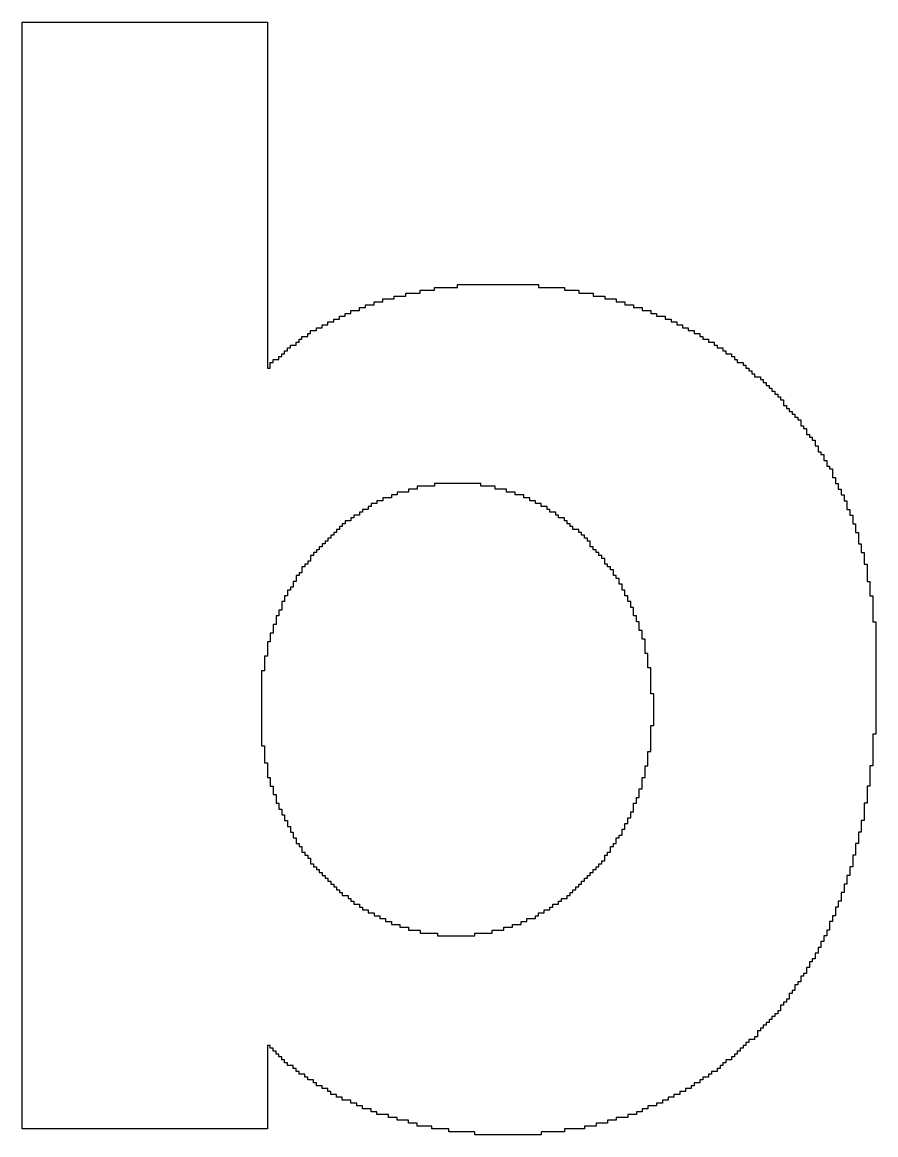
# Model space of a CAD drawing. Header units: millimetres. Extents: x -3.3 to 49.3, y -30.5 to 0.
# Drawn here: x 37.582 to 39.889, y -5.046 to -2.037 of the extents above; entities that cross this region are included whole.
import ezdxf

# ---------------------------------------------------------------- set-up
doc = ezdxf.new("R2010")
doc.units = ezdxf.units.MM
doc.layers.add('TopOverlay', color=2, linetype='Continuous')

msp = doc.modelspace()

# ---------------------------------------------------------------- linework, layer by layer
at = {"layer": 'TopOverlay'}
for p, q in [((37.5822, -5.03), (37.5822, -2.0371)), ((37.5822, -2.0371), (38.2447, -2.0371)), ((38.2447, -2.0371), (38.2447, -2.9724)), ((38.6578, -2.7697), (38.6578, -2.7619)), ((38.6578, -2.7619), (38.6968, -2.7619)), ((38.6968, -2.7619), (38.6968, -2.7541)), ((38.6968, -2.7541), (38.7591, -2.7541)), ((38.7591, -2.7541), (38.7591, -2.7463)), ((38.7591, -2.7463), (38.9774, -2.7463)), ((38.9774, -2.7463), (38.9774, -2.7541)), ((38.9774, -2.7541), (39.0475, -2.7541)), ((39.0475, -2.7541), (39.0475, -2.7619)), ((39.0475, -2.7619), (39.0865, -2.7619)), ((39.0865, -2.7619), (39.0865, -2.7697)), ((38.5331, -2.8009), (38.5331, -2.7931)), ((38.5331, -2.7931), (38.5565, -2.7931)), ((38.5565, -2.7931), (38.5565, -2.7853)), ((38.5565, -2.7853), (38.5876, -2.7853)), ((38.5876, -2.7853), (38.5876, -2.7775)), ((38.5876, -2.7775), (38.6188, -2.7775)), ((38.6188, -2.7775), (38.6188, -2.7697)), ((38.6188, -2.7697), (38.6578, -2.7697)), ((39.0865, -2.7697), (39.1254, -2.7697)), ((39.1254, -2.7697), (39.1254, -2.7775)), ((39.1254, -2.7775), (39.1566, -2.7775)), ((39.1566, -2.7775), (39.1566, -2.7853)), ((39.1566, -2.7853), (39.1878, -2.7853)), ((39.1878, -2.7853), (39.1878, -2.7931)), ((39.1878, -2.7931), (39.2112, -2.7931)), ((39.2112, -2.7931), (39.2112, -2.8009)), ((38.4551, -2.8321), (38.4551, -2.8243)), ((38.4551, -2.8243), (38.4707, -2.8243)), ((38.4707, -2.8243), (38.4707, -2.8165)), ((38.4707, -2.8165), (38.4941, -2.8165)), ((38.4941, -2.8165), (38.4941, -2.8087)), ((38.4941, -2.8087), (38.5097, -2.8087)), ((38.5097, -2.8087), (38.5097, -2.8009)), ((38.5097, -2.8009), (38.5331, -2.8009)), ((39.2112, -2.8009), (39.2346, -2.8009)), ((39.2346, -2.8009), (39.2346, -2.8087)), ((39.2346, -2.8087), (39.2579, -2.8087)), ((39.2579, -2.8087), (39.2579, -2.8165)), ((39.2579, -2.8165), (39.2813, -2.8165)), ((39.2813, -2.8165), (39.2813, -2.8243)), ((39.2813, -2.8243), (39.2969, -2.8243)), ((39.2969, -2.8243), (39.2969, -2.8321)), ((38.3928, -2.8632), (38.3928, -2.8554)), ((38.3928, -2.8554), (38.4084, -2.8554)), ((38.4084, -2.8554), (38.4084, -2.8476)), ((38.4084, -2.8476), (38.424, -2.8476)), ((38.424, -2.8476), (38.424, -2.8399)), ((38.424, -2.8399), (38.4396, -2.8399)), ((38.4396, -2.8399), (38.4396, -2.8321)), ((38.4396, -2.8321), (38.4551, -2.8321)), ((39.2969, -2.8321), (39.3203, -2.8321)), ((39.3203, -2.8321), (39.3203, -2.8399)), ((39.3203, -2.8399), (39.3359, -2.8399)), ((39.3359, -2.8399), (39.3359, -2.8476)), ((39.3359, -2.8476), (39.3515, -2.8476)), ((39.3515, -2.8476), (39.3515, -2.8554)), ((39.3515, -2.8554), (39.3671, -2.8554)), ((39.3671, -2.8554), (39.3671, -2.8632)), ((38.3382, -2.8944), (38.3382, -2.8866)), ((38.3382, -2.8866), (38.3538, -2.8866)), ((38.3538, -2.8866), (38.3538, -2.8788)), ((38.3538, -2.8788), (38.3616, -2.8788)), ((38.3616, -2.8788), (38.3616, -2.871)), ((38.3616, -2.871), (38.3772, -2.871)), ((38.3772, -2.871), (38.3772, -2.8632)), ((38.3772, -2.8632), (38.3928, -2.8632)), ((39.3671, -2.8632), (39.3826, -2.8632)), ((39.3826, -2.8632), (39.3826, -2.871)), ((39.3826, -2.871), (39.3982, -2.871)), ((39.3982, -2.871), (39.3982, -2.8788)), ((39.3982, -2.8788), (39.4138, -2.8788)), ((39.4138, -2.8788), (39.4138, -2.8866)), ((39.4138, -2.8866), (39.4216, -2.8866)), ((39.4216, -2.8866), (39.4216, -2.8944)), ((38.2993, -2.9256), (38.2993, -2.9178)), ((38.2993, -2.9178), (38.3071, -2.9178)), ((38.3071, -2.9178), (38.3071, -2.91)), ((38.3071, -2.91), (38.3226, -2.91)), ((38.3226, -2.91), (38.3226, -2.9022)), ((38.3226, -2.9022), (38.3304, -2.9022)), ((38.3304, -2.9022), (38.3304, -2.8944)), ((38.3304, -2.8944), (38.3382, -2.8944)), ((39.4216, -2.8944), (39.4372, -2.8944)), ((39.4372, -2.8944), (39.4372, -2.9022)), ((39.4372, -2.9022), (39.4528, -2.9022)), ((39.4528, -2.9022), (39.4528, -2.91)), ((39.4528, -2.91), (39.4606, -2.91)), ((39.4606, -2.91), (39.4606, -2.9178)), ((39.4606, -2.9178), (39.4762, -2.9178)), ((39.4762, -2.9178), (39.4762, -2.9256)), ((38.2759, -2.949), (38.2759, -2.9412)), ((38.2759, -2.9412), (38.2837, -2.9412)), ((38.2837, -2.9412), (38.2837, -2.9334)), ((38.2837, -2.9334), (38.2915, -2.9334)), ((38.2915, -2.9334), (38.2915, -2.9256)), ((38.2915, -2.9256), (38.2993, -2.9256)), ((39.4762, -2.9256), (39.484, -2.9256)), ((39.484, -2.9256), (39.484, -2.9334)), ((39.484, -2.9334), (39.4996, -2.9334)), ((39.4996, -2.9334), (39.4996, -2.9412)), ((39.4996, -2.9412), (39.5074, -2.9412)), ((39.5074, -2.9412), (39.5074, -2.949)), ((38.2447, -2.9724), (38.2525, -2.9724)), ((38.2525, -2.9724), (38.2525, -2.9568)), ((38.2525, -2.9568), (38.2603, -2.9568)), ((38.2603, -2.9568), (38.2603, -2.949)), ((38.2603, -2.949), (38.2759, -2.949)), ((39.5074, -2.949), (39.5151, -2.949)), ((39.5151, -2.949), (39.5151, -2.9568)), ((39.5151, -2.9568), (39.5307, -2.9568)), ((39.5307, -2.9568), (39.5307, -2.9646)), ((39.5307, -2.9646), (39.5385, -2.9646)), ((39.5385, -2.9646), (39.5385, -2.9724)), ((39.5385, -2.9724), (39.5463, -2.9724)), ((39.5463, -2.9724), (39.5463, -2.9801)), ((39.5463, -2.9801), (39.5541, -2.9801)), ((39.5541, -2.9801), (39.5541, -2.9879)), ((39.5541, -2.9879), (39.5619, -2.9879)), ((39.5619, -2.9879), (39.5619, -2.9957)), ((39.5619, -2.9957), (39.5775, -2.9957)), ((39.5775, -2.9957), (39.5775, -3.0035)), ((39.5775, -3.0035), (39.5853, -3.0035)), ((39.5853, -3.0035), (39.5853, -3.0113)), ((39.5853, -3.0113), (39.5931, -3.0113)), ((39.5931, -3.0113), (39.5931, -3.0191)), ((39.5931, -3.0191), (39.6009, -3.0191)), ((39.6009, -3.0191), (39.6009, -3.0269)), ((39.6009, -3.0269), (39.6087, -3.0269)), ((39.6087, -3.0269), (39.6087, -3.0347)), ((39.6087, -3.0347), (39.6165, -3.0347)), ((39.6165, -3.0347), (39.6165, -3.0425)), ((39.6165, -3.0425), (39.6243, -3.0425)), ((39.6243, -3.0425), (39.6243, -3.0503)), ((39.6243, -3.0503), (39.6321, -3.0503)), ((39.6321, -3.0503), (39.6321, -3.0581)), ((39.6321, -3.0581), (39.6399, -3.0581)), ((39.6399, -3.0581), (39.6399, -3.0737)), ((39.6399, -3.0737), (39.6476, -3.0737)), ((39.6476, -3.0737), (39.6476, -3.0815)), ((39.6476, -3.0815), (39.6554, -3.0815)), ((39.6554, -3.0815), (39.6554, -3.0893)), ((39.6554, -3.0893), (39.6632, -3.0893)), ((39.6632, -3.0893), (39.6632, -3.0971)), ((39.6632, -3.0971), (39.671, -3.0971)), ((39.671, -3.0971), (39.671, -3.1049)), ((39.671, -3.1049), (39.6788, -3.1049)), ((39.6788, -3.1049), (39.6788, -3.1126)), ((39.6788, -3.1126), (39.6866, -3.1126)), ((39.6866, -3.1126), (39.6866, -3.1282)), ((39.6866, -3.1282), (39.6944, -3.1282)), ((39.6944, -3.1282), (39.6944, -3.136)), ((39.6944, -3.136), (39.7022, -3.136)), ((39.7022, -3.136), (39.7022, -3.1516)), ((39.7022, -3.1516), (39.71, -3.1516)), ((39.71, -3.1516), (39.71, -3.1594)), ((39.71, -3.1594), (39.7178, -3.1594)), ((39.7178, -3.1594), (39.7178, -3.1672)), ((39.7178, -3.1672), (39.7256, -3.1672)), ((39.7256, -3.1672), (39.7256, -3.1828)), ((39.7256, -3.1828), (39.7334, -3.1828)), ((39.7334, -3.1828), (39.7334, -3.1984)), ((39.7334, -3.1984), (39.7412, -3.1984)), ((39.7412, -3.1984), (39.7412, -3.2062)), ((39.7412, -3.2062), (39.749, -3.2062)), ((39.749, -3.2062), (39.749, -3.2218)), ((39.749, -3.2218), (39.7568, -3.2218)), ((39.7568, -3.2218), (39.7568, -3.2374)), ((39.7568, -3.2374), (39.7646, -3.2374)), ((39.7646, -3.2374), (39.7646, -3.2451)), ((39.7646, -3.2451), (39.7724, -3.2451)), ((39.7724, -3.2451), (39.7724, -3.2685)), ((39.7724, -3.2685), (39.7801, -3.2685)), ((39.7801, -3.2685), (39.7801, -3.2841)), ((38.6266, -3.3075), (38.5954, -3.3075)), ((38.5954, -3.3075), (38.5954, -3.3153)), ((38.65, -3.2997), (38.6266, -3.2997)), ((38.6266, -3.2997), (38.6266, -3.3075)), ((38.6968, -3.2919), (38.65, -3.2919)), ((38.65, -3.2919), (38.65, -3.2997)), ((38.8215, -3.2841), (38.6968, -3.2841)), ((38.6968, -3.2841), (38.6968, -3.2919)), ((38.8215, -3.2919), (38.8215, -3.2841)), ((38.8604, -3.2919), (38.8215, -3.2919)), ((38.8604, -3.2997), (38.8604, -3.2919)), ((38.8916, -3.2997), (38.8604, -3.2997)), ((38.8916, -3.3075), (38.8916, -3.2997)), ((38.915, -3.3075), (38.8916, -3.3075)), ((38.915, -3.3153), (38.915, -3.3075)), ((39.7801, -3.2841), (39.7879, -3.2841)), ((39.7879, -3.2841), (39.7879, -3.2997)), ((39.7879, -3.2997), (39.7957, -3.2997)), ((39.7957, -3.2997), (39.7957, -3.3153)), ((38.5409, -3.3387), (38.5253, -3.3387)), ((38.5253, -3.3387), (38.5253, -3.3465)), ((38.5565, -3.3309), (38.5409, -3.3309)), ((38.5409, -3.3309), (38.5409, -3.3387)), ((38.5799, -3.3231), (38.5565, -3.3231)), ((38.5565, -3.3231), (38.5565, -3.3309)), ((38.5954, -3.3153), (38.5799, -3.3153)), ((38.5799, -3.3153), (38.5799, -3.3231)), ((38.9384, -3.3153), (38.915, -3.3153)), ((38.9384, -3.3231), (38.9384, -3.3153)), ((38.954, -3.3231), (38.9384, -3.3231)), ((38.954, -3.3309), (38.954, -3.3231)), ((38.9696, -3.3309), (38.954, -3.3309)), ((38.9696, -3.3387), (38.9696, -3.3309)), ((38.9851, -3.3387), (38.9696, -3.3387)), ((38.9851, -3.3465), (38.9851, -3.3387)), ((39.7957, -3.3153), (39.8035, -3.3153)), ((39.8035, -3.3153), (39.8035, -3.3309)), ((39.8035, -3.3309), (39.8113, -3.3309)), ((39.8113, -3.3309), (39.8113, -3.3543)), ((38.5019, -3.3621), (38.4941, -3.3621)), ((38.4941, -3.3621), (38.4941, -3.3699)), ((38.5175, -3.3543), (38.5019, -3.3543)), ((38.5019, -3.3543), (38.5019, -3.3621)), ((38.5253, -3.3465), (38.5175, -3.3465)), ((38.5175, -3.3465), (38.5175, -3.3543)), ((39.0007, -3.3465), (38.9851, -3.3465)), ((39.0007, -3.3543), (39.0007, -3.3465)), ((39.0085, -3.3543), (39.0007, -3.3543)), ((39.0085, -3.3621), (39.0085, -3.3543)), ((39.0241, -3.3621), (39.0085, -3.3621)), ((39.0241, -3.3699), (39.0241, -3.3621)), ((39.8113, -3.3543), (39.8191, -3.3543)), ((39.8191, -3.3543), (39.8191, -3.3699)), ((38.4551, -3.3932), (38.4474, -3.3932)), ((38.4474, -3.3932), (38.4474, -3.401)), ((38.4707, -3.3854), (38.4551, -3.3854)), ((38.4551, -3.3854), (38.4551, -3.3932)), ((38.4785, -3.3776), (38.4707, -3.3776)), ((38.4707, -3.3776), (38.4707, -3.3854)), ((38.4941, -3.3699), (38.4785, -3.3699)), ((38.4785, -3.3699), (38.4785, -3.3776)), ((39.0319, -3.3699), (39.0241, -3.3699)), ((39.0319, -3.3776), (39.0319, -3.3699)), ((39.0475, -3.3776), (39.0319, -3.3776)), ((39.0475, -3.3854), (39.0475, -3.3776)), ((39.0553, -3.3854), (39.0475, -3.3854)), ((39.0553, -3.3932), (39.0553, -3.3854)), ((39.0631, -3.3932), (39.0553, -3.3932)), ((39.0631, -3.401), (39.0631, -3.3932)), ((39.8191, -3.3699), (39.8269, -3.3699)), ((39.8269, -3.3699), (39.8269, -3.3932)), ((39.8269, -3.3932), (39.8347, -3.3932)), ((39.8347, -3.3932), (39.8347, -3.4166)), ((38.424, -3.4244), (38.4162, -3.4244)), ((38.4162, -3.4244), (38.4162, -3.4322)), ((38.4318, -3.4166), (38.424, -3.4166)), ((38.424, -3.4166), (38.424, -3.4244)), ((38.4396, -3.4088), (38.4318, -3.4088)), ((38.4318, -3.4088), (38.4318, -3.4166)), ((38.4474, -3.401), (38.4396, -3.401)), ((38.4396, -3.401), (38.4396, -3.4088)), ((39.0709, -3.401), (39.0631, -3.401)), ((39.0709, -3.4088), (39.0709, -3.401)), ((39.0865, -3.4088), (39.0709, -3.4088)), ((39.0865, -3.4166), (39.0865, -3.4088)), ((39.0943, -3.4166), (39.0865, -3.4166)), ((39.0943, -3.4244), (39.0943, -3.4166)), ((39.1021, -3.4244), (39.0943, -3.4244)), ((39.1021, -3.4322), (39.1021, -3.4244)), ((39.8347, -3.4166), (39.8425, -3.4166)), ((39.8425, -3.4166), (39.8425, -3.4478)), ((38.3928, -3.4556), (38.385, -3.4556)), ((38.385, -3.4556), (38.385, -3.4634)), ((38.4006, -3.4478), (38.3928, -3.4478)), ((38.3928, -3.4478), (38.3928, -3.4556)), ((38.4084, -3.44), (38.4006, -3.44)), ((38.4006, -3.44), (38.4006, -3.4478)), ((38.4162, -3.4322), (38.4084, -3.4322)), ((38.4084, -3.4322), (38.4084, -3.44)), ((39.1099, -3.4322), (39.1021, -3.4322)), ((39.1099, -3.44), (39.1099, -3.4322)), ((39.1176, -3.44), (39.1099, -3.44)), ((39.1176, -3.4556), (39.1176, -3.44)), ((39.1254, -3.4556), (39.1176, -3.4556)), ((39.1254, -3.4634), (39.1254, -3.4556)), ((39.8425, -3.4478), (39.8503, -3.4478)), ((39.8503, -3.4478), (39.8503, -3.4712)), ((38.3694, -3.479), (38.3616, -3.479)), ((38.3616, -3.479), (38.3616, -3.4946)), ((38.3772, -3.4712), (38.3694, -3.4712)), ((38.3694, -3.4712), (38.3694, -3.479)), ((38.385, -3.4634), (38.3772, -3.4634)), ((38.3772, -3.4634), (38.3772, -3.4712)), ((39.1332, -3.4634), (39.1254, -3.4634)), ((39.1332, -3.4712), (39.1332, -3.4634)), ((39.141, -3.4712), (39.1332, -3.4712)), ((39.141, -3.479), (39.141, -3.4712)), ((39.1488, -3.479), (39.141, -3.479)), ((39.1488, -3.4868), (39.1488, -3.479)), ((39.1566, -3.4868), (39.1488, -3.4868)), ((39.1566, -3.5024), (39.1566, -3.4868)), ((39.8503, -3.4712), (39.8581, -3.4712)), ((39.8581, -3.4712), (39.8581, -3.5024)), ((38.346, -3.5101), (38.3382, -3.5101)), ((38.3382, -3.5101), (38.3382, -3.5257)), ((38.3538, -3.5024), (38.346, -3.5024)), ((38.346, -3.5024), (38.346, -3.5101)), ((38.3616, -3.4946), (38.3538, -3.4946)), ((38.3538, -3.4946), (38.3538, -3.5024)), ((39.1644, -3.5024), (39.1566, -3.5024)), ((39.1644, -3.5101), (39.1644, -3.5024)), ((39.1722, -3.5101), (39.1644, -3.5101)), ((39.1722, -3.5179), (39.1722, -3.5101)), ((39.18, -3.5179), (39.1722, -3.5179)), ((39.18, -3.5335), (39.18, -3.5179)), ((39.8581, -3.5024), (39.8659, -3.5024)), ((39.8659, -3.5024), (39.8659, -3.5491)), ((38.3226, -3.5491), (38.3149, -3.5491)), ((38.3149, -3.5491), (38.3149, -3.5647)), ((38.3304, -3.5335), (38.3226, -3.5335)), ((38.3226, -3.5335), (38.3226, -3.5491)), ((38.3382, -3.5257), (38.3304, -3.5257)), ((38.3304, -3.5257), (38.3304, -3.5335)), ((39.1878, -3.5335), (39.18, -3.5335)), ((39.1878, -3.5413), (39.1878, -3.5335)), ((39.1956, -3.5413), (39.1878, -3.5413)), ((39.1956, -3.5569), (39.1956, -3.5413)), ((39.8659, -3.5491), (39.8737, -3.5491)), ((39.8737, -3.5491), (39.8737, -3.5881)), ((38.3071, -3.5725), (38.2993, -3.5725)), ((38.2993, -3.5725), (38.2993, -3.5881)), ((38.3149, -3.5647), (38.3071, -3.5647)), ((38.3071, -3.5647), (38.3071, -3.5725)), ((39.2034, -3.5569), (39.1956, -3.5569)), ((39.2034, -3.5725), (39.2034, -3.5569)), ((39.2112, -3.5725), (39.2034, -3.5725)), ((39.2112, -3.5881), (39.2112, -3.5725)), ((38.2915, -3.6037), (38.2837, -3.6037)), ((38.2837, -3.6037), (38.2837, -3.6271)), ((38.2993, -3.5881), (38.2915, -3.5881)), ((38.2915, -3.5881), (38.2915, -3.6037)), ((39.219, -3.5881), (39.2112, -3.5881)), ((39.219, -3.6037), (39.219, -3.5881)), ((39.2268, -3.6037), (39.219, -3.6037)), ((39.2268, -3.6193), (39.2268, -3.6037)), ((39.8737, -3.5881), (39.8815, -3.5881)), ((39.8815, -3.5881), (39.8815, -3.6582)), ((38.2837, -3.6271), (38.2759, -3.6271)), ((38.2759, -3.6271), (38.2759, -3.6426)), ((39.2346, -3.6193), (39.2268, -3.6193)), ((39.2346, -3.6426), (39.2346, -3.6193)), ((38.2681, -3.666), (38.2603, -3.666)), ((38.2603, -3.666), (38.2603, -3.6894)), ((38.2759, -3.6426), (38.2681, -3.6426)), ((38.2681, -3.6426), (38.2681, -3.666)), ((39.2424, -3.6426), (39.2346, -3.6426)), ((39.2424, -3.6582), (39.2424, -3.6426)), ((39.2501, -3.6582), (39.2424, -3.6582)), ((39.2501, -3.6816), (39.2501, -3.6582)), ((39.8815, -3.6582), (39.8893, -3.6582)), ((39.8893, -3.6582), (39.8893, -3.9622)), ((38.2603, -3.6894), (38.2525, -3.6894)), ((38.2525, -3.6894), (38.2525, -3.7128)), ((39.2579, -3.6816), (39.2501, -3.6816)), ((39.2579, -3.705), (39.2579, -3.6816)), ((38.2525, -3.7128), (38.2447, -3.7128)), ((38.2447, -3.7128), (38.2447, -3.7518)), ((39.2657, -3.705), (39.2579, -3.705)), ((39.2657, -3.744), (39.2657, -3.705)), ((38.2447, -3.7518), (38.2369, -3.7518)), ((38.2369, -3.7518), (38.2369, -3.7907)), ((39.2735, -3.744), (39.2657, -3.744)), ((39.2735, -3.7829), (39.2735, -3.744)), ((38.2369, -3.7907), (38.2291, -3.7907)), ((38.2291, -3.7907), (38.2291, -3.9934)), ((39.2813, -3.7829), (39.2735, -3.7829)), ((39.2813, -3.8531), (39.2813, -3.7829)), ((39.2891, -3.8531), (39.2813, -3.8531)), ((39.2891, -3.9388), (39.2891, -3.8531)), ((39.2813, -4.009), (39.2813, -3.9388)), ((39.2813, -3.9388), (39.2891, -3.9388)), ((39.8893, -3.9622), (39.8815, -3.9622)), ((39.8815, -3.9622), (39.8815, -4.0479)), ((38.2291, -3.9934), (38.2369, -3.9934)), ((38.2369, -3.9934), (38.2369, -4.0401)), ((39.2735, -4.0479), (39.2735, -4.009)), ((39.2735, -4.009), (39.2813, -4.009)), ((38.2369, -4.0401), (38.2447, -4.0401)), ((38.2447, -4.0401), (38.2447, -4.0791)), ((39.2657, -4.0791), (39.2657, -4.0479)), ((39.2657, -4.0479), (39.2735, -4.0479)), ((39.8815, -4.0479), (39.8737, -4.0479)), ((39.8737, -4.0479), (39.8737, -4.1025)), ((38.2447, -4.0791), (38.2525, -4.0791)), ((38.2525, -4.0791), (38.2525, -4.1025)), ((39.2579, -4.1103), (39.2579, -4.0791)), ((39.2579, -4.0791), (39.2657, -4.0791)), ((38.2525, -4.1025), (38.2603, -4.1025)), ((38.2603, -4.1025), (38.2603, -4.1259)), ((39.2501, -4.1337), (39.2501, -4.1103)), ((39.2501, -4.1103), (39.2579, -4.1103)), ((39.8737, -4.1025), (39.8659, -4.1025)), ((39.8659, -4.1025), (39.8659, -4.1493)), ((38.2603, -4.1259), (38.2681, -4.1259)), ((38.2681, -4.1259), (38.2681, -4.1493)), ((38.2681, -4.1493), (38.2759, -4.1493)), ((38.2759, -4.1493), (38.2759, -4.1649)), ((39.2346, -4.1726), (39.2346, -4.1493)), ((39.2346, -4.1493), (39.2424, -4.1493)), ((39.2424, -4.1493), (39.2424, -4.1337)), ((39.2424, -4.1337), (39.2501, -4.1337)), ((39.8659, -4.1493), (39.8581, -4.1493)), ((39.8581, -4.1493), (39.8581, -4.196)), ((38.2759, -4.1649), (38.2837, -4.1649)), ((38.2837, -4.1649), (38.2837, -4.1804)), ((38.2837, -4.1804), (38.2915, -4.1804)), ((38.2915, -4.1804), (38.2915, -4.196)), ((39.2268, -4.1882), (39.2268, -4.1726)), ((39.2268, -4.1726), (39.2346, -4.1726)), ((38.2915, -4.196), (38.2993, -4.196)), ((38.2993, -4.196), (38.2993, -4.2116)), ((38.2993, -4.2116), (38.3071, -4.2116)), ((38.3071, -4.2116), (38.3071, -4.2272)), ((39.2112, -4.2194), (39.2112, -4.2038)), ((39.2112, -4.2038), (39.219, -4.2038)), ((39.219, -4.2038), (39.219, -4.1882)), ((39.219, -4.1882), (39.2268, -4.1882)), ((39.8581, -4.196), (39.8503, -4.196)), ((39.8503, -4.196), (39.8503, -4.2272)), ((38.3071, -4.2272), (38.3149, -4.2272)), ((38.3149, -4.2272), (38.3149, -4.2428)), ((39.1956, -4.2428), (39.1956, -4.235)), ((39.1956, -4.235), (39.2034, -4.235)), ((39.2034, -4.235), (39.2034, -4.2194)), ((39.2034, -4.2194), (39.2112, -4.2194)), ((39.8503, -4.2272), (39.8425, -4.2272)), ((39.8425, -4.2272), (39.8425, -4.2584)), ((38.3149, -4.2428), (38.3226, -4.2428)), ((38.3226, -4.2428), (38.3226, -4.2584)), ((38.3226, -4.2584), (38.3304, -4.2584)), ((38.3304, -4.2584), (38.3304, -4.2662)), ((38.3304, -4.2662), (38.3382, -4.2662)), ((38.3382, -4.2662), (38.3382, -4.2818)), ((39.1722, -4.2818), (39.1722, -4.2662)), ((39.1722, -4.2662), (39.18, -4.2662)), ((39.18, -4.2662), (39.18, -4.2584)), ((39.18, -4.2584), (39.1878, -4.2584)), ((39.1878, -4.2584), (39.1878, -4.2428)), ((39.1878, -4.2428), (39.1956, -4.2428)), ((39.8425, -4.2584), (39.8347, -4.2584)), ((39.8347, -4.2584), (39.8347, -4.2896)), ((38.3382, -4.2818), (38.346, -4.2818)), ((38.346, -4.2818), (38.346, -4.2896)), ((38.346, -4.2896), (38.3538, -4.2896)), ((38.3538, -4.2896), (38.3538, -4.2974)), ((38.3538, -4.2974), (38.3616, -4.2974)), ((38.3616, -4.2974), (38.3616, -4.3129)), ((39.1566, -4.3051), (39.1566, -4.2896)), ((39.1566, -4.2896), (39.1644, -4.2896)), ((39.1644, -4.2896), (39.1644, -4.2818)), ((39.1644, -4.2818), (39.1722, -4.2818)), ((39.8347, -4.2896), (39.8269, -4.2896)), ((39.8269, -4.2896), (39.8269, -4.3207)), ((38.3616, -4.3129), (38.3694, -4.3129)), ((38.3694, -4.3129), (38.3694, -4.3207)), ((38.3694, -4.3207), (38.3772, -4.3207)), ((38.3772, -4.3207), (38.3772, -4.3285)), ((38.3772, -4.3285), (38.385, -4.3285)), ((38.385, -4.3285), (38.385, -4.3363)), ((39.1254, -4.3363), (39.1254, -4.3285)), ((39.1254, -4.3285), (39.1332, -4.3285)), ((39.1332, -4.3285), (39.1332, -4.3207)), ((39.1332, -4.3207), (39.141, -4.3207)), ((39.141, -4.3207), (39.141, -4.3129)), ((39.141, -4.3129), (39.1488, -4.3129)), ((39.1488, -4.3129), (39.1488, -4.3051)), ((39.1488, -4.3051), (39.1566, -4.3051)), ((39.8269, -4.3207), (39.8191, -4.3207)), ((39.8191, -4.3207), (39.8191, -4.3441)), ((38.385, -4.3363), (38.3928, -4.3363)), ((38.3928, -4.3363), (38.3928, -4.3441)), ((38.3928, -4.3441), (38.4006, -4.3441)), ((38.4006, -4.3441), (38.4006, -4.3519)), ((38.4006, -4.3519), (38.4084, -4.3519)), ((38.4084, -4.3519), (38.4084, -4.3597)), ((38.4084, -4.3597), (38.4162, -4.3597)), ((38.4162, -4.3597), (38.4162, -4.3675)), ((39.0943, -4.3675), (39.0943, -4.3597)), ((39.0943, -4.3597), (39.1021, -4.3597)), ((39.1021, -4.3597), (39.1021, -4.3519)), ((39.1021, -4.3519), (39.1099, -4.3519)), ((39.1099, -4.3519), (39.1099, -4.3441)), ((39.1099, -4.3441), (39.1176, -4.3441)), ((39.1176, -4.3441), (39.1176, -4.3363)), ((39.1176, -4.3363), (39.1254, -4.3363)), ((39.8191, -4.3441), (39.8113, -4.3441)), ((39.8113, -4.3441), (39.8113, -4.3675)), ((38.4162, -4.3675), (38.424, -4.3675)), ((38.424, -4.3675), (38.424, -4.3753)), ((38.424, -4.3753), (38.4318, -4.3753)), ((38.4318, -4.3753), (38.4318, -4.3831)), ((38.4318, -4.3831), (38.4396, -4.3831)), ((38.4396, -4.3831), (38.4396, -4.3909)), ((38.4396, -4.3909), (38.4474, -4.3909)), ((38.4474, -4.3909), (38.4474, -4.3987)), ((39.0631, -4.3987), (39.0631, -4.3909)), ((39.0631, -4.3909), (39.0709, -4.3909)), ((39.0709, -4.3909), (39.0709, -4.3831)), ((39.0709, -4.3831), (39.0787, -4.3831)), ((39.0787, -4.3831), (39.0787, -4.3753)), ((39.0787, -4.3753), (39.0865, -4.3753)), ((39.0865, -4.3753), (39.0865, -4.3675)), ((39.0865, -4.3675), (39.0943, -4.3675)), ((39.8035, -4.3909), (39.7957, -4.3909)), ((39.7957, -4.3909), (39.7957, -4.4143)), ((39.8113, -4.3675), (39.8035, -4.3675)), ((39.8035, -4.3675), (39.8035, -4.3909)), ((38.4474, -4.3987), (38.4629, -4.3987)), ((38.4629, -4.3987), (38.4629, -4.4065)), ((38.4629, -4.4065), (38.4707, -4.4065)), ((38.4707, -4.4065), (38.4707, -4.4143)), ((38.4707, -4.4143), (38.4785, -4.4143)), ((38.4785, -4.4143), (38.4785, -4.4221)), ((38.4785, -4.4221), (38.4941, -4.4221)), ((38.4941, -4.4221), (38.4941, -4.4299)), ((39.0163, -4.4299), (39.0163, -4.4221)), ((39.0163, -4.4221), (39.0319, -4.4221)), ((39.0319, -4.4221), (39.0319, -4.4143)), ((39.0319, -4.4143), (39.0397, -4.4143)), ((39.0397, -4.4143), (39.0397, -4.4065)), ((39.0397, -4.4065), (39.0553, -4.4065)), ((39.0553, -4.4065), (39.0553, -4.3987)), ((39.0553, -4.3987), (39.0631, -4.3987)), ((39.7957, -4.4143), (39.7879, -4.4143)), ((39.7879, -4.4143), (39.7879, -4.4299)), ((38.4941, -4.4299), (38.5019, -4.4299)), ((38.5019, -4.4299), (38.5019, -4.4376)), ((38.5019, -4.4376), (38.5175, -4.4376)), ((38.5175, -4.4376), (38.5175, -4.4454)), ((38.5175, -4.4454), (38.5331, -4.4454)), ((38.5331, -4.4454), (38.5331, -4.4532)), ((38.9774, -4.4532), (38.9774, -4.4454)), ((38.9774, -4.4454), (38.9929, -4.4454)), ((38.9929, -4.4454), (38.9929, -4.4376)), ((38.9929, -4.4376), (39.0085, -4.4376)), ((39.0085, -4.4376), (39.0085, -4.4299)), ((39.0085, -4.4299), (39.0163, -4.4299)), ((39.7879, -4.4299), (39.7801, -4.4299)), ((39.7801, -4.4299), (39.7801, -4.4532)), ((38.5331, -4.4532), (38.5487, -4.4532)), ((38.5487, -4.4532), (38.5487, -4.461)), ((38.5487, -4.461), (38.5643, -4.461)), ((38.5643, -4.461), (38.5643, -4.4688)), ((38.5643, -4.4688), (38.5799, -4.4688)), ((38.5799, -4.4688), (38.5799, -4.4766)), ((38.5799, -4.4766), (38.6032, -4.4766)), ((38.6032, -4.4766), (38.6032, -4.4844)), ((38.9072, -4.4844), (38.9072, -4.4766)), ((38.9072, -4.4766), (38.9306, -4.4766)), ((38.9306, -4.4766), (38.9306, -4.4688)), ((38.9306, -4.4688), (38.9462, -4.4688)), ((38.9462, -4.4688), (38.9462, -4.461)), ((38.9462, -4.461), (38.9696, -4.461)), ((38.9696, -4.461), (38.9696, -4.4532)), ((38.9696, -4.4532), (38.9774, -4.4532)), ((39.7724, -4.4688), (39.7646, -4.4688)), ((39.7646, -4.4688), (39.7646, -4.4922)), ((39.7801, -4.4532), (39.7724, -4.4532)), ((39.7724, -4.4532), (39.7724, -4.4688)), ((38.6032, -4.4844), (38.6266, -4.4844)), ((38.6266, -4.4844), (38.6266, -4.4922)), ((38.6266, -4.4922), (38.6578, -4.4922)), ((38.6578, -4.4922), (38.6578, -4.5)), ((38.6578, -4.5), (38.7046, -4.5)), ((38.7046, -4.5), (38.7046, -4.5078)), ((38.7046, -4.5078), (38.8059, -4.5078)), ((38.8059, -4.5078), (38.8059, -4.5)), ((38.8059, -4.5), (38.8526, -4.5)), ((38.8526, -4.5), (38.8526, -4.4922)), ((38.8526, -4.4922), (38.8838, -4.4922)), ((38.8838, -4.4922), (38.8838, -4.4844)), ((38.8838, -4.4844), (38.9072, -4.4844)), ((39.7568, -4.5078), (39.749, -4.5078)), ((39.749, -4.5078), (39.749, -4.5234)), ((39.7646, -4.4922), (39.7568, -4.4922)), ((39.7568, -4.4922), (39.7568, -4.5078)), ((39.7412, -4.539), (39.7334, -4.539)), ((39.7334, -4.539), (39.7334, -4.5546)), ((39.749, -4.5234), (39.7412, -4.5234)), ((39.7412, -4.5234), (39.7412, -4.539)), ((39.7256, -4.5701), (39.7178, -4.5701)), ((39.7178, -4.5701), (39.7178, -4.5779)), ((39.7334, -4.5546), (39.7256, -4.5546)), ((39.7256, -4.5546), (39.7256, -4.5701)), ((39.71, -4.5935), (39.7022, -4.5935)), ((39.7022, -4.5935), (39.7022, -4.6091)), ((39.7178, -4.5779), (39.71, -4.5779)), ((39.71, -4.5779), (39.71, -4.5935)), ((39.6866, -4.6325), (39.6788, -4.6325)), ((39.6788, -4.6325), (39.6788, -4.6403)), ((39.6944, -4.6169), (39.6866, -4.6169)), ((39.6866, -4.6169), (39.6866, -4.6325)), ((39.7022, -4.6091), (39.6944, -4.6091)), ((39.6944, -4.6091), (39.6944, -4.6169)), ((39.671, -4.6559), (39.6632, -4.6559)), ((39.6632, -4.6559), (39.6632, -4.6637)), ((39.6788, -4.6403), (39.671, -4.6403)), ((39.671, -4.6403), (39.671, -4.6559)), ((39.6476, -4.6871), (39.6399, -4.6871)), ((39.6399, -4.6871), (39.6399, -4.6949)), ((39.6554, -4.6793), (39.6476, -4.6793)), ((39.6476, -4.6793), (39.6476, -4.6871)), ((39.6632, -4.6637), (39.6554, -4.6637)), ((39.6554, -4.6637), (39.6554, -4.6793)), ((39.6243, -4.7182), (39.6165, -4.7182)), ((39.6165, -4.7182), (39.6165, -4.726)), ((39.6321, -4.7104), (39.6243, -4.7104)), ((39.6243, -4.7104), (39.6243, -4.7182)), ((39.6399, -4.6949), (39.6321, -4.6949)), ((39.6321, -4.6949), (39.6321, -4.7104)), ((39.5931, -4.7494), (39.5853, -4.7494)), ((39.5853, -4.7494), (39.5853, -4.7572)), ((39.6009, -4.7416), (39.5931, -4.7416)), ((39.5931, -4.7416), (39.5931, -4.7494)), ((39.6087, -4.7338), (39.6009, -4.7338)), ((39.6009, -4.7338), (39.6009, -4.7416)), ((39.6165, -4.726), (39.6087, -4.726)), ((39.6087, -4.726), (39.6087, -4.7338)), ((39.5697, -4.7806), (39.5619, -4.7806)), ((39.5619, -4.7806), (39.5619, -4.7884)), ((39.5775, -4.765), (39.5697, -4.765)), ((39.5697, -4.765), (39.5697, -4.7806)), ((39.5853, -4.7572), (39.5775, -4.7572)), ((39.5775, -4.7572), (39.5775, -4.765)), ((38.2525, -4.804), (38.2447, -4.804)), ((38.2447, -4.804), (38.2447, -5.03)), ((38.2525, -4.8118), (38.2525, -4.804)), ((38.2603, -4.8118), (38.2525, -4.8118)), ((38.2603, -4.8196), (38.2603, -4.8118)), ((39.5307, -4.8118), (39.5229, -4.8118)), ((39.5229, -4.8118), (39.5229, -4.8196)), ((39.5385, -4.804), (39.5307, -4.804)), ((39.5307, -4.804), (39.5307, -4.8118)), ((39.5463, -4.7962), (39.5385, -4.7962)), ((39.5385, -4.7962), (39.5385, -4.804)), ((39.5619, -4.7884), (39.5463, -4.7884)), ((39.5463, -4.7884), (39.5463, -4.7962)), ((38.2681, -4.8196), (38.2603, -4.8196)), ((38.2681, -4.8274), (38.2681, -4.8196)), ((38.2759, -4.8274), (38.2681, -4.8274)), ((38.2759, -4.8351), (38.2759, -4.8274)), ((38.2837, -4.8351), (38.2759, -4.8351)), ((38.2837, -4.8429), (38.2837, -4.8351)), ((38.2915, -4.8429), (38.2837, -4.8429)), ((38.2915, -4.8507), (38.2915, -4.8429)), ((39.4996, -4.8429), (39.484, -4.8429)), ((39.484, -4.8429), (39.484, -4.8507)), ((39.5074, -4.8351), (39.4996, -4.8351)), ((39.4996, -4.8351), (39.4996, -4.8429)), ((39.5151, -4.8274), (39.5074, -4.8274)), ((39.5074, -4.8274), (39.5074, -4.8351)), ((39.5229, -4.8196), (39.5151, -4.8196)), ((39.5151, -4.8196), (39.5151, -4.8274)), ((38.2993, -4.8507), (38.2915, -4.8507)), ((38.2993, -4.8585), (38.2993, -4.8507)), ((38.3149, -4.8585), (38.2993, -4.8585)), ((38.3149, -4.8663), (38.3149, -4.8585)), ((38.3226, -4.8663), (38.3149, -4.8663)), ((38.3226, -4.8741), (38.3226, -4.8663)), ((39.4684, -4.8663), (39.4606, -4.8663)), ((39.4606, -4.8663), (39.4606, -4.8741)), ((39.4762, -4.8585), (39.4684, -4.8585)), ((39.4684, -4.8585), (39.4684, -4.8663)), ((39.484, -4.8507), (39.4762, -4.8507)), ((39.4762, -4.8507), (39.4762, -4.8585)), ((38.3304, -4.8741), (38.3226, -4.8741)), ((38.3304, -4.8819), (38.3304, -4.8741)), ((38.346, -4.8819), (38.3304, -4.8819)), ((38.346, -4.8897), (38.346, -4.8819)), ((38.3538, -4.8897), (38.346, -4.8897)), ((38.3538, -4.8975), (38.3538, -4.8897)), ((38.3694, -4.8975), (38.3538, -4.8975)), ((38.3694, -4.9053), (38.3694, -4.8975)), ((39.4216, -4.8975), (39.4138, -4.8975)), ((39.4138, -4.8975), (39.4138, -4.9053)), ((39.4372, -4.8897), (39.4216, -4.8897)), ((39.4216, -4.8897), (39.4216, -4.8975)), ((39.445, -4.8819), (39.4372, -4.8819)), ((39.4372, -4.8819), (39.4372, -4.8897)), ((39.4606, -4.8741), (39.445, -4.8741)), ((39.445, -4.8741), (39.445, -4.8819)), ((38.3772, -4.9053), (38.3694, -4.9053)), ((38.3772, -4.9131), (38.3772, -4.9053)), ((38.3928, -4.9131), (38.3772, -4.9131)), ((38.3928, -4.9209), (38.3928, -4.9131)), ((38.4084, -4.9209), (38.3928, -4.9209)), ((38.4084, -4.9287), (38.4084, -4.9209)), ((38.4162, -4.9287), (38.4084, -4.9287)), ((38.4162, -4.9365), (38.4162, -4.9287)), ((39.3749, -4.9287), (39.3593, -4.9287)), ((39.3593, -4.9287), (39.3593, -4.9365)), ((39.3904, -4.9209), (39.3749, -4.9209)), ((39.3749, -4.9209), (39.3749, -4.9287)), ((39.3982, -4.9131), (39.3904, -4.9131)), ((39.3904, -4.9131), (39.3904, -4.9209)), ((39.4138, -4.9053), (39.3982, -4.9053)), ((39.3982, -4.9053), (39.3982, -4.9131)), ((38.4318, -4.9365), (38.4162, -4.9365)), ((38.4318, -4.9443), (38.4318, -4.9365)), ((38.4474, -4.9443), (38.4318, -4.9443)), ((38.4474, -4.9521), (38.4474, -4.9443)), ((38.4707, -4.9521), (38.4474, -4.9521)), ((38.4707, -4.9599), (38.4707, -4.9521)), ((38.4863, -4.9599), (38.4707, -4.9599)), ((38.4863, -4.9676), (38.4863, -4.9599)), ((39.3125, -4.9599), (39.2969, -4.9599)), ((39.2969, -4.9599), (39.2969, -4.9676)), ((39.3281, -4.9521), (39.3125, -4.9521)), ((39.3125, -4.9521), (39.3125, -4.9599)), ((39.3437, -4.9443), (39.3281, -4.9443)), ((39.3281, -4.9443), (39.3281, -4.9521)), ((39.3593, -4.9365), (39.3437, -4.9365)), ((39.3437, -4.9365), (39.3437, -4.9443)), ((38.5019, -4.9676), (38.4863, -4.9676)), ((38.5019, -4.9754), (38.5019, -4.9676)), ((38.5253, -4.9754), (38.5019, -4.9754)), ((38.5253, -4.9832), (38.5253, -4.9754)), ((38.5409, -4.9832), (38.5253, -4.9832)), ((38.5409, -4.991), (38.5409, -4.9832)), ((38.5721, -4.991), (38.5409, -4.991)), ((38.5721, -4.9988), (38.5721, -4.991)), ((39.2424, -4.991), (39.219, -4.991)), ((39.219, -4.991), (39.219, -4.9988)), ((39.2579, -4.9832), (39.2424, -4.9832)), ((39.2424, -4.9832), (39.2424, -4.991)), ((39.2735, -4.9754), (39.2579, -4.9754)), ((39.2579, -4.9754), (39.2579, -4.9832)), ((39.2969, -4.9676), (39.2735, -4.9676)), ((39.2735, -4.9676), (39.2735, -4.9754)), ((38.5954, -4.9988), (38.5721, -4.9988)), ((38.5954, -5.0066), (38.5954, -4.9988)), ((38.6266, -5.0066), (38.5954, -5.0066)), ((38.6266, -5.0144), (38.6266, -5.0066)), ((38.65, -5.0144), (38.6266, -5.0144)), ((38.65, -5.0222), (38.65, -5.0144)), ((38.689, -5.0222), (38.65, -5.0222)), ((38.689, -5.03), (38.689, -5.0222)), ((39.1332, -5.0222), (39.1021, -5.0222)), ((39.1021, -5.0222), (39.1021, -5.03)), ((39.1644, -5.0144), (39.1332, -5.0144)), ((39.1332, -5.0144), (39.1332, -5.0222)), ((39.1878, -5.0066), (39.1644, -5.0066)), ((39.1644, -5.0066), (39.1644, -5.0144)), ((39.219, -4.9988), (39.1878, -4.9988)), ((39.1878, -4.9988), (39.1878, -5.0066)), ((38.2447, -5.03), (37.5822, -5.03)), ((38.7357, -5.03), (38.689, -5.03)), ((38.7357, -5.0378), (38.7357, -5.03)), ((38.8059, -5.0378), (38.7357, -5.0378)), ((38.8059, -5.0456), (38.8059, -5.0378)), ((38.9851, -5.0456), (38.8059, -5.0456)), ((39.0475, -5.0378), (38.9851, -5.0378)), ((38.9851, -5.0378), (38.9851, -5.0456)), ((39.1021, -5.03), (39.0475, -5.03)), ((39.0475, -5.03), (39.0475, -5.0378))]:
    msp.add_line(p, q, dxfattribs=at)

doc.saveas('drawing.dxf')
